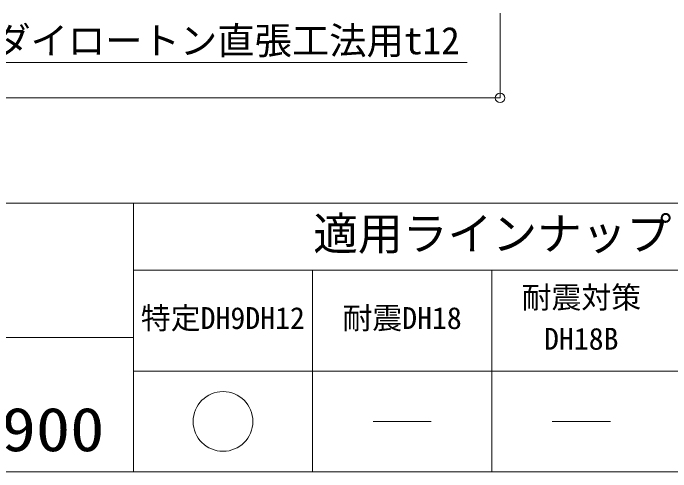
# Model space of a CAD drawing. Units: millimetres at full size, sheet at 1:10; details may follow other scales. Extents: x -2077 to 2023, y -1433 to 1417.
# Drawn here: x 1282 to 1722.5, y -1432.8 to -1125.7 of the extents above; entities that cross this region are included whole.
import ezdxf
from ezdxf.enums import TextEntityAlignment as Align

# ---------------------------------------------------------------- set-up
doc = ezdxf.new("R2010")
doc.units = ezdxf.units.MM
doc.header["$LTSCALE"] = 10
for name, color, linetype, lineweight in [('1-1_寸法', 7, 'Continuous', 9), ('1-2_文字', 7, 'Continuous', 9), ('F-0_図枠', 7, 'Continuous', 9)]:
    doc.layers.add(name, color=color, linetype=linetype, lineweight=lineweight)
doc.styles.add('ＭＳ ゴシック', font='')
doc.styles.get('ＭＳ ゴシック').set_extended_font_data('MS Gothic')

msp = doc.modelspace()

# ---------------------------------------------------------------- linework, layer by layer
at = {"layer": '1-1_寸法'}
for p, q in [((1608.1, -1182.41), (1608.1, -1125.67)), ((708.1, -1182.41), (1608.1, -1182.41))]:
    msp.add_line(p, q, dxfattribs=at)
msp.add_circle((1608.1, -1182.41), 3.19, dxfattribs=at)
at = {"layer": '1-2_文字'}
msp.add_line((1268.69, -1158.71), (1586.05, -1158.71), dxfattribs=at)
at = {"layer": 'F-0_図枠'}
for p, q in [((-2077.43, -1252.82), (2022.57, -1252.82)), ((1362.57, -1432.82), (1362.57, -1252.82)), ((1362.57, -1297.82), (1842.57, -1297.82)), ((1482.57, -1432.82), (1482.57, -1297.82)), ((1602.57, -1432.82), (1602.57, -1297.82)), ((1362.57, -1342.82), (-197.43, -1342.82)), ((1362.57, -1365.32), (1842.57, -1365.32)), ((1523.07, -1399.07), (1562.08, -1399.07)), ((1643.07, -1399.07), (1682.08, -1399.07)), ((-2077.43, -1432.82), (2022.57, -1432.82))]:
    msp.add_line(p, q, dxfattribs=at)
msp.add_circle((1422.57, -1399.07), 20, dxfattribs=at)

# ---------------------------------------------------------------- texts
at = {"layer": '1-2_文字', "style": 'ＭＳ ゴシック'}
msp.add_text('ダイロートン直張工法用t12', height=18.33, dxfattribs=at).set_placement((1268.69, -1158.71), align=Align.BOTTOM_LEFT)
at = {"layer": 'F-0_図枠', "style": 'ＭＳ ゴシック'}
for s, height, p in [('適用ラインナップ', 21.99, (1482.93, -1290.9)), ('耐震対策', 14.66, (1622.57, -1327.7)), ('特定DH9DH12', 14.66, (1367.57, -1341.57)), ('耐震DH18', 14.66, (1502.57, -1341.57)), ('DH18B', 14.66, (1637.57, -1355.45))]:
    msp.add_text(s, height=height, dxfattribs=at).set_placement(p, align=Align.BOTTOM_LEFT)
at = {"layer": 'F-0_図枠', "style": 'ＭＳ ゴシック', "width": 1.15}
msp.add_text('【傾斜天井～吊元傾斜】直張仕上・基本軸組300×900', height=29.33, dxfattribs=at).set_placement((239.45, -1427.82), align=Align.BOTTOM_LEFT)

doc.saveas('drawing.dxf')
